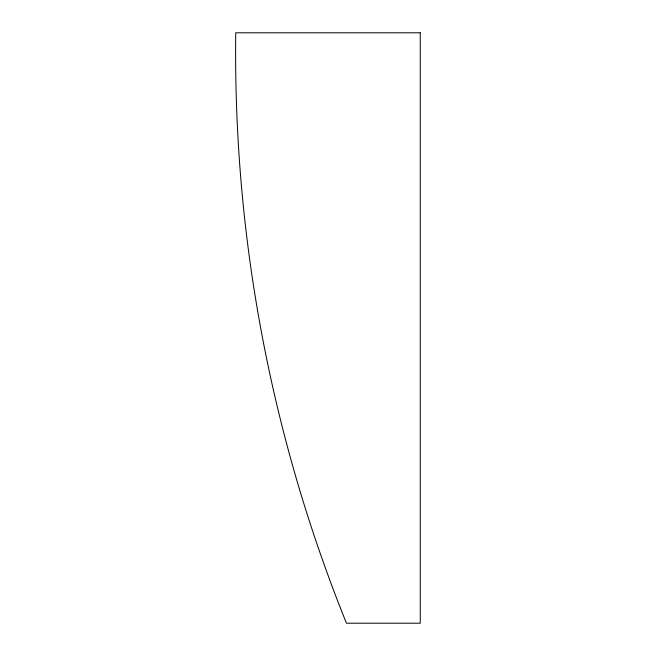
<?xml version="1.0" encoding="UTF-8"?>
<svg xmlns="http://www.w3.org/2000/svg" width="656" height="656" viewBox="0 0 656 656"><rect width="100%" height="100%" fill="white"/><g stroke="black" fill="none" stroke-linecap="round" stroke-linejoin="round"><path stroke-width="0.98" d="M420.25 32.8L235.75 32.8A1522.633 1522.633 0 0 0 346.45 623.2L420.25 623.2L420.25 32.8"/></g></svg>
